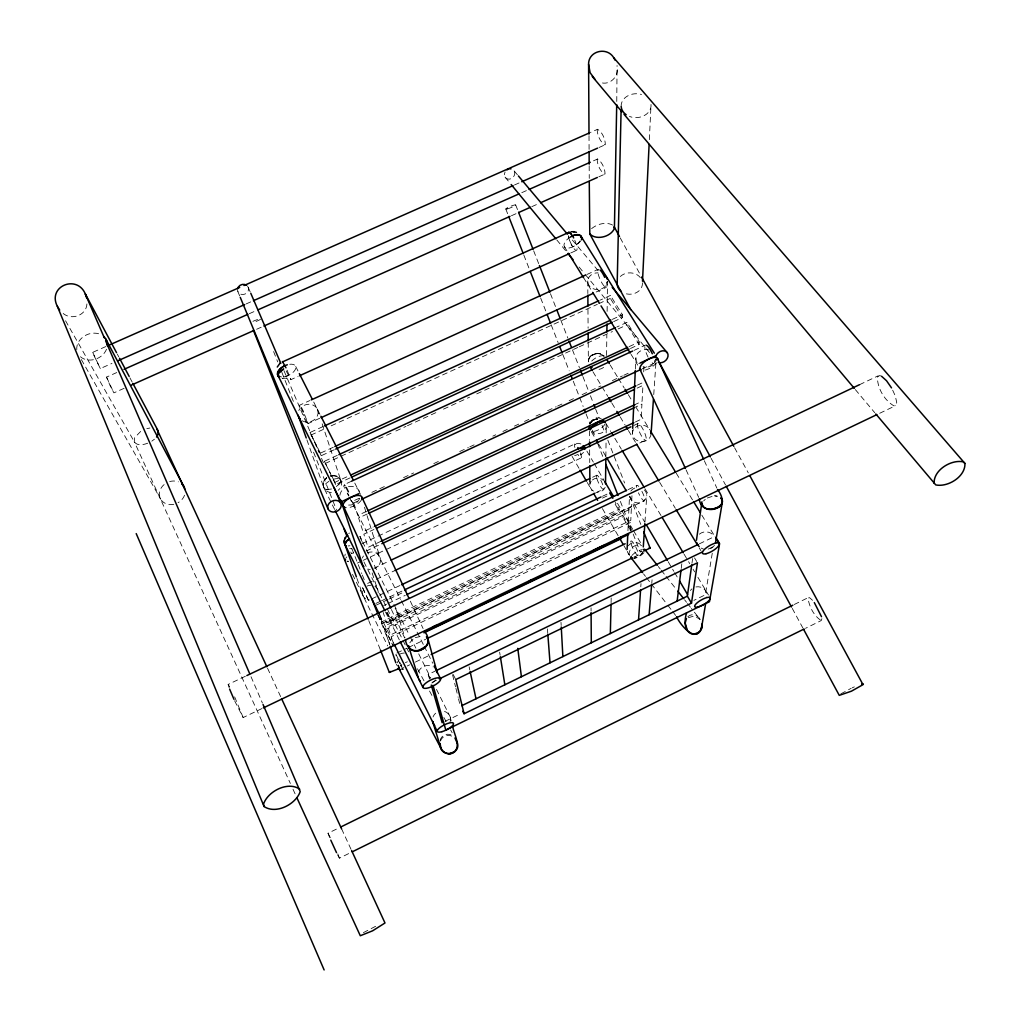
<?xml version="1.0" encoding="UTF-8"?>
<svg xmlns="http://www.w3.org/2000/svg" width="1021" height="1021" viewBox="0 0 1021 1021"><rect width="100%" height="100%" fill="white"/><g stroke="black" fill="none" stroke-linecap="round" stroke-linejoin="round"><path stroke-width="0.75" stroke-dasharray="5 3.75" d="M606.576 355.525L606.831 335.028M607.125 311.367L607.495 281.4A9.891 8.385 -2.2 0 1 597.234 289.581A9.891 8.385 -2.2 0 1 587.739 280.979A9.891 8.385 -2.2 0 1 598.012 272.811M605.861 456.783L606.078 440.868M606.18 432.917L606.257 426.548M319.688 418.278L308.112 423.575L304.424 414.245M613.659 321.615L622.338 317.633L610.341 298.4L610.392 295.452L600.233 300.097M616.761 101.462L617.067 65.535M611.081 602.632L611.196 597.987M622.338 317.633L622.44 314.736L610.392 295.452M377.77 614.961L382.007 623.525L619.109 510.959L619.173 509.147L615.204 502.37M630.442 348.493L639.108 344.485L626.881 324.908L626.983 322.342L616.85 327.001M245.397 676.247L228.142 684.44L229.597 689.073M630.736 530.614L622.708 516.894L622.772 515.286L384.675 628.438L393.059 645.885M627.941 530.729L629.485 496.448M632.471 433.108L632.612 429.981M635.368 368.989L635.853 358.039M630.276 530.894L630.684 522.407L391.196 636.683L394.425 646.408M631.961 495.721L631.45 506.39L386.627 622.899L383.156 612.396M649.343 139.673L651.028 104.691A14.958 11.946 -1.9 0 1 644.404 115.513A14.958 11.946 -1.9 0 1 629.434 116.458M639.108 344.485L639.235 341.958L626.983 322.342M643.689 371.912L644.021 365.888M644.966 522.012L646.765 495.517M653.746 394.591L656.197 358.613A10.172 8.806 0.9 0 1 643.102 366.769M640.792 586.756L641.009 583.604M821.892 618.688L821.229 620.564L805.492 628.323M651.794 582.965L652.062 579.788M681.237 568.455L681.811 563.783M691.97 563.273L692.621 558.576M712.275 553.203L705.332 594.809L693.897 600.374M86.913 303.977C86.338 315.54 71.228 320.671 62.894 313.23M617.348 69.734C617.437 78.464 608.031 85.994 599.723 82.139M344.792 556.088L345.238 554.109M351.569 481.197L344.371 484.528L344.536 485.639M589.947 423.498C591.401 419.031 596.94 416.619 601.216 418.572M351.147 500.264L353.024 503.289L351.62 498.937M440.153 740.391C441.34 734.648 448.819 732.248 453.158 736.179M440.485 741.093C442.055 735.567 449.38 733.64 453.669 737.277M881.672 376.328L879.706 375.537L877.358 377.055C877.435 388.248 884.288 400.309 894 405.899L896.438 404.507L896.706 402.338L895.251 395.803L892.214 389.218M409.804 642.771L413.02 639.108M641.52 551.736L640.141 551.863L641.686 550.893M812.525 600.297L809.551 597.655L808.032 598.064C809.091 606.512 813.916 616.046 821.229 620.564M703.648 500.941L705.243 499.358M583.553 452.405L580.604 454.894A7.721 4.76 -34.2 0 0 583.412 452.188M597.63 129.284L597.208 129.667C597.311 135.231 600.144 141.868 604.879 144.905L605.325 144.548C605.236 138.984 602.39 132.283 597.63 129.284L590.355 132.5M597.579 159.008L597.157 159.353C597.285 164.789 600.106 171.132 604.636 174.221L605.057 173.902C604.955 168.465 602.122 162.058 597.579 159.008L590.291 162.25M591.58 228.653C597.272 223.918 606.308 221.417 613.034 225.296M151.81 441.161L154.439 439.196M593.048 420.282L592.257 420.907A8.41 7.606 -16.5 0 0 590.164 423.741M140.681 431.424L134.619 437.69L134.249 441.659L290.372 783.477M687.86 616.722C692.11 612.523 699.155 615.663 700.942 620.794M593.073 420.269L595.919 419.197A8.398 7.147 11.9 0 1 597.464 419.095M688.333 617.692L694.459 615.944L700.176 619.543L691.408 608.439M840.857 693.846L851.208 688.269M363.387 932.632L378.459 924.847M592.244 355.091L591.376 355.627A9.061 7.543 10.8 0 0 588.517 360.005L588.517 359.941A9.049 7.709 4.9 0 1 592.767 354.555L592.218 354.925A9.074 7.989 -8.7 0 0 588.415 362.455M593.303 354.912L592.257 355.091M597.527 418.993A8.385 7.517 -8.4 0 0 594.962 419.542L593.035 420.448A8.385 7.3 5.9 0 0 590.1 423.536M348.684 533.46L349.552 533.051M337.721 855.113L339.431 858.151L349.437 853.211M368.492 600.412L361.868 586.131L368.492 600.412L400.283 585.365M329.604 837.424L328.022 833.238L338.028 828.337M794.274 604.483L808.568 597.464M445.028 721.375L460.765 713.73M432.138 682.334L436.439 680.267M708.166 549.145L713.896 546.388M429.522 678.991L428.207 674.46L435.38 671.001M699.334 543.848L715.108 536.255M396.914 653.019L406.958 648.207M408.4 647.518L425.617 639.274M400.679 665.322L402.44 668.283L409.625 664.837M415.368 662.08L429.739 655.176M633.786 557.198L638.099 555.13M234.626 700.776L243.151 717.546L261.835 708.612M879.706 413.275L895.519 405.72M383.705 605.568L386.576 604.202M388.018 603.513L405.273 595.332M628.145 489.608L636.772 485.511M859.542 384.675L878.239 375.792M382.007 623.525L381.484 621.942L619.173 509.147M386.525 612.447L391.196 621.202L644.532 500.635M385.147 629.829L622.708 516.894M595.958 492.735L603.526 489.148M375.881 603.424L380.182 601.395M381.612 600.718L403.129 590.546M602.479 496.283L609.652 492.888M376.43 605.032L387.942 599.582M389.384 598.906L406.652 590.738M602.416 498.133L609.614 494.738M593.967 419.976L593.533 420.18A8.385 7.517 -8.4 0 0 590.164 423.83M373.916 568.212L389.728 560.771M639.784 442.999L645.527 440.293A9.253 2.221 64.7 0 0 642.094 427.671A9.253 2.221 64.7 0 0 637.87 427.646A9.253 2.221 64.7 0 0 645.527 440.293M367.637 583.412L374.847 580.005M376.29 579.328L395.038 570.484M592.563 477.266L596.889 475.224M362.238 543.568L574.772 443.995L578.613 443.331L580.911 443.956M381.012 541.283L368.07 547.358L363.833 534.2L373.928 529.478M635.356 421.992L641.099 419.286L641.928 404.099L636.172 406.805M366.016 551.123L380.412 544.372M633.786 425.476L638.112 423.447M357.312 563.107L361.638 561.065M363.08 560.389L368.862 557.683M370.304 556.994L581 457.995M366.437 511.406L357.797 515.439L353.164 501.056L360.362 497.712M637.346 385.147L643.115 382.467M367.279 513.959L358.613 518.004L363.042 531.75L373.112 527.04M637.181 388.108L642.949 385.415L642.081 401.279L634.896 404.635M371.874 492.352L384.84 486.341M403.563 477.637L413.633 472.953M433.797 463.585L440.995 460.241M459.718 451.537L468.358 447.53M469.8 446.853L474.114 444.85M481.312 441.506L485.639 439.489M492.837 436.146L495.708 434.806M502.906 431.462L507.233 429.458M514.431 426.114L518.757 424.098M524.513 421.431L528.827 419.414M536.025 416.07L540.351 414.067M547.55 410.723L556.19 406.703M557.632 406.039L561.946 404.022M569.144 400.679L573.47 398.675M582.11 394.655L589.308 391.311M590.751 390.647L600.82 385.964M612.345 380.603L622.427 375.919M623.869 375.256L628.183 373.252M353.024 503.289L360.247 499.933M642.107 368.9L653.67 363.527M634.054 350.394L645.578 345.047M350.101 477.866L335.654 484.528L334.926 482.333L347.906 476.348M629.14 346.617L639.235 341.958M638.801 363.642L640.269 362.966M334.263 449.738L321.232 455.711L320.364 453.171L333.382 447.211M612.319 319.369L622.44 314.736M335.654 484.528L324.384 461.275L338.857 454.639M325.137 463.521L339.572 456.898M341.014 456.234L361.23 446.943M362.672 446.279L394.438 431.692M395.88 431.028L405.988 426.382M407.43 425.719L436.312 412.458M443.522 409.14L469.52 397.207M476.73 393.889L504.17 381.28M509.938 378.638L577.797 347.459M579.239 346.795L612.447 331.544M618.228 328.89L626.881 324.908M596.175 291.993L606.308 287.36M321.232 455.711L310.027 432.496L323.083 426.548M310.907 435.086L323.925 429.139M331.161 425.834L597.323 304.335M598.765 303.684L610.341 298.4M299.932 406.537L299.625 405.197L309.771 400.589M586.781 274.547L598.383 269.276A9.878 2.527 66.2 0 0 602.326 283.672A9.878 2.527 66.2 0 0 606.372 282.038M286.212 370.993L290.845 379.672L298.106 376.379M570.752 252.978L576.559 250.362M852.254 687.809L854.322 686.878M124.103 388.325L113.905 392.868L110.128 385.708L106.529 377.094L116.726 372.563M249.328 313.677L256.603 310.448M521.808 192.663L527.627 190.072M256.603 329.285L262.435 326.682M511.444 215.737L517.264 213.147M531.826 206.663L539.101 203.409M598.804 176.812L604.636 174.221M105.814 346.566L92.72 352.347L93.141 353.738L100.3 368.568L111.965 363.399M246.138 303.926L251.97 301.335M514.469 184.98L520.302 182.402M599.046 147.496L604.879 144.905M593.737 354.389L595.332 353.802A9.087 8.066 -16.4 0 1 601.395 354.045L601.395 354.045A9.061 7.977 -8.7 0 0 593.699 354.134L594.299 353.968A9.049 7.709 4.9 0 1 604.164 356.24A9.074 7.874 -1.6 0 0 594.311 354.223A9.074 7.874 -1.6 0 0 588.377 361.319L588.224 342.405M707.311 498.006L712.326 496.346M415.253 637.666L422.681 635.955M593.992 419.963L594.401 419.797A8.385 7.3 5.9 0 1 597.476 419.235M147.713 443.191C143.565 444.811 137.005 446.241 134.249 441.659L65.191 320.122M146.82 428.654L149.934 428.003M596.558 417.997L595.817 418.151M282.268 378.472L286.888 378.127A9.955 7.198 -27.3 0 1 282.128 378.204M714.93 496.168L717.367 496.423M714.483 495.568L717.023 495.925M106.529 377.094L113.905 392.868M92.72 352.347L100.3 368.568M308.112 423.575L303.314 414.539M361.102 539.279A8.564 7.747 -18.9 0 0 360.477 537.365L359.915 536.599L409.472 635.381M328.022 833.238L330.944 838.777M344.371 484.528L345.366 485.945M855.33 389.575L874.78 412.726M517.379 174.744L513.295 169.894A5.526 4.811 -44.6 0 1 513.525 176.773A5.526 4.811 -44.6 0 1 506.569 178.56A5.526 4.811 -44.6 0 1 505.114 172M572.36 240.05L598.944 271.612M505.076 177.131L510.155 183.295M556.79 239.935L566.936 252.251M579.098 267.03L584.165 273.181M585.186 274.407L650.071 353.228M228.142 684.44L229.661 686.801M658.29 566.515L660.23 568.978M661.212 570.216L665.105 575.142M666.075 576.38L676.795 589.947M684.581 599.812L686.533 602.275M687.503 603.513L690.426 607.214M643.536 573.866L645.476 576.393M646.446 577.644L650.351 582.685M651.321 583.948L666.904 604.113M667.874 605.376L671.78 610.418M672.75 611.681L675.672 615.459M564.307 246.597L567.65 251.983M583.502 277.572L591.848 291.049M631.055 354.351L637.729 365.135M610.15 364.944L617.59 377.119M618.407 378.472L624.188 387.942M628.323 394.706L631.629 400.117M635.751 406.881L649.79 429.879M676.221 473.17L692.736 500.239M701.81 515.12L715.032 536.765M592.971 371.784L601.203 385.44M602.033 386.806L607.801 396.365M611.911 403.193L616.033 410.008M620.155 416.836L625.094 425.03M628.387 430.492L635.802 442.782M659.694 482.371L675.34 508.305M699.219 547.894L700.865 550.625M694.522 557.887L696.73 561.55M605.861 423.281L610.749 431.462M614.833 438.277L621.342 449.176M644.966 488.714L661.263 515.988M684.07 554.161L689.775 563.707M693.029 569.156L694.663 571.888M697.917 577.337L708.51 595.064M591.478 432.011L594.707 437.473M598.74 444.288L606.015 456.578M629.421 496.18L644.762 522.127M668.168 561.716L673.822 571.275M674.626 572.641L677.855 578.103M586.896 451.116L593.341 462.105M594.145 463.47L603.794 479.947M617.475 503.289L632.765 529.376M633.569 530.754L641.622 544.487M622.772 515.286L630.812 529.031M615.153 504.195L619.109 510.959M572.092 456.374L579.264 468.741M587.254 482.486L592.04 490.744M602.416 508.611L618.369 536.114M623.959 545.737L629.549 555.36M81.335 359.532L160.718 499.218M395.944 654.257L401.993 666.917M620.232 237.906L640.818 275.67M734.571 447.709L748.291 472.889M417.449 668.781L424.238 681.288M429.522 691.026L432.547 696.59M443.854 717.457L446.126 721.63M450.644 729.977L452.163 732.759M711.114 458.314L725.523 484.962M792.258 608.388L802.863 628.017M117.287 354.07L118.781 356.865M129.909 377.808L132.143 381.994M453.145 674.396L455.762 679.565M295.72 366.488L298.591 372.18M313.715 402.019L320.198 414.807M354.759 483.022L360.528 494.394M350.79 552.067L351.581 553.624M331.008 476.054A9.253 8.232 -18.2 0 1 340.784 480.317L344.345 487.387M347.204 493.066L348.62 495.9M349.335 497.316L400.666 599.429M401.381 600.846L423.485 644.813M424.2 646.229L432.751 663.242M310.027 432.496L320.364 453.171M324.384 461.275L334.926 482.333M410.187 636.798L415.866 648.169M418.712 653.848L430.785 677.995M436.465 689.366L452.086 720.609M428.207 674.46L430.173 678.391M363.948 561.933L386.64 607.584M387.342 609.001L402.236 638.955M402.95 640.384L408.63 651.794M334.607 509.415L324.002 488.064L306.759 439.451M385.466 611.924L399.594 640.397M379.493 614.463L393.57 642.975M377.949 614.795L381.484 621.942M384.675 628.438L393.276 645.859M352.513 574.364L387.699 645.91M399.836 663.65L395.944 655.099M347.855 493.564L348.991 495.989M387.393 612.243L391.196 621.202M410.34 601.178L423.09 628.566M391.413 609.55L404.814 638.265M267.553 668.245L280.903 697.19M341.614 828.899L351.632 850.608M234.651 696.871L243.151 717.546M686.061 469.851L698.683 497.355M704.324 460.739L716.87 488.102M293.014 789.271L296.32 796.52M287.105 370.176L290.845 379.672M251.026 676.732L262.41 703.035M248.269 287.399L250.145 291.776M283.953 370.661L300.225 408.642M300.85 410.097L319.011 452.469M321.513 458.301L323.402 462.692M237.829 291.496L239.667 295.899M337.798 853.862L339.431 858.151M273.602 351.569L277.725 361.932M281.834 372.295L294.176 403.372M313.575 452.214L336.496 509.938M351.786 548.417L361.779 573.585M362.366 575.065L365.301 582.468M378.242 615.025L389.996 644.621M368.747 620.577L380.514 650.198M515.682 204.927L518.004 210.837M533.651 250.783L538.858 264.094M550.447 293.678L556.241 308.47M560.874 320.3L567.829 338.053M572.462 349.884L579.418 367.637M582.889 376.519L588.109 389.831M590.432 395.74L593.329 403.142M595.639 409.064L599.123 417.934M602.02 425.336L604.917 432.725M607.814 440.128L624.61 483.022M629.829 496.334L640.831 524.437M505.803 209.05L508.126 214.984M523.824 255.059L529.644 269.901M540.696 298.094L546.516 312.937M551.161 324.806L558.142 342.622M562.801 354.491L569.195 370.814M573.266 381.203L583.144 406.435M586.054 413.85L590.125 424.238M592.461 430.173L595.358 437.601M597.693 443.535L603.5 458.378M620.372 501.413L632.586 532.579M633.173 534.06L640.141 551.863M356.929 578.397L363.157 596.022A7.938 7.3 -19.7 0 0 369.551 600.016M380.565 617.616L389.716 644.698M359.979 536.523A8.551 7.76 -27.6 0 1 360.464 537.365L361.932 541.806M372.155 572.934L378.102 591.044A7.938 7.3 -19.7 0 1 378.166 592.971M317.289 408.987L319.241 414.934M322.177 423.843L341.461 482.333M364.471 507.258L380.425 558.781M397.016 612.128L404.992 637.908M450.338 717.852L451.142 720.775M452.571 674.817L455.545 686.839M455.915 688.345L458.148 697.356M458.518 698.862L459.629 703.367M469.124 666.828L469.775 669.878M333.267 479.321A9.253 4.161 -26.3 0 1 340.784 480.304L339.853 483.507L335.858 486.991L340.312 482.805L340.784 480.304A9.24 8.168 -10.3 0 0 330.332 475.977L330.855 475.952A9.253 8.245 -34.6 0 1 336.815 476.309L336.79 476.271A9.253 8.257 -26.4 0 0 330.778 475.76M499.626 652.113L500.124 655.214M547.422 628.898L547.779 633.531M561.001 622.351L561.18 625.465M589.5 430.785L589.564 440.319M589.64 449.865L589.73 462.59M589.87 481.67L589.896 484.847M587.739 280.954L587.841 293.55M587.956 309.312L588.109 328.226M589.015 135.665L589.091 149.908M589.181 165.747L589.257 178.407M591.057 607.84L591.082 611.017M247.605 286.25A5.603 5.028 -19.3 0 1 244.925 294.086A5.603 5.028 -19.3 0 1 237.523 290.219M260.521 319.254A5.462 0.664 -21 0 1 253.08 322.496M252.94 321.334A5.462 0.664 -21 0 1 259.13 319.088M656.158 360.604A6.828 5.373 -39.5 0 1 655.622 359.29M444.518 711.395A9.023 8.653 -20.2 0 1 449.98 722.345M433.057 716.959A9.023 8.653 -20.2 0 1 435.699 713.207M360.477 537.365A8.564 3.561 -26.4 0 1 360.502 538.361M349.871 545.725A8.564 3.561 -26.4 0 1 348.084 545.929M351.849 548.839A8.564 7.747 -18.9 0 1 349.693 548.481M690.464 590.534A8.934 8.194 10.8 0 1 691.906 588.9M695.926 586.947A8.934 8.194 10.8 0 1 706.685 597.464M643.128 551.404A7.951 5.628 -37.3 0 1 634.092 558.066M629.255 554.875A7.951 5.628 -37.3 0 1 633.007 546.899A7.951 5.628 -37.3 0 1 641.635 545.75M643.97 552.68A7.977 2.655 -29.8 0 1 634.322 558.41M631.961 555.424A7.977 2.655 -29.8 0 1 641.686 549.655M348.455 561.461A7.76 2.208 -25.9 0 1 347.204 561.537M403.372 669.329A8.13 2.757 -26.7 0 1 401.725 669.636M400.474 665.896A8.13 2.757 -26.7 0 1 401.866 664.748M405.414 662.616A8.13 2.757 -26.7 0 1 407.353 661.799M348.327 561.205A7.862 3.203 -26.3 0 1 346.974 561.116M345.877 558.079A7.862 3.203 -26.3 0 1 346.783 556.917M351.518 553.65A7.862 3.203 -26.3 0 1 353.406 552.884M606.053 424.621A8.41 7.441 -0.9 0 1 601.765 432.866A8.41 7.441 -0.9 0 1 591.67 431.347M589.844 424.098A8.41 7.441 -0.9 0 1 596.009 419.044M605.032 423.919A8.41 3.408 -30.7 0 1 598.817 429.637A8.41 3.408 -30.7 0 1 591.414 431.219M605.147 487.221A7.811 7.032 -0.1 0 1 597.374 492.173M593.507 491.088A7.811 7.032 -0.1 0 1 591.095 481.389M592.397 479.985A7.811 7.032 -0.1 0 1 603.424 480.368M363.157 596.022A7.938 7.3 -19.7 0 1 363.948 588.658M367.101 586.092A7.938 7.3 -19.7 0 1 371.108 585.275M374.911 586.424A7.938 7.3 -19.7 0 1 377.502 589.232M395.14 608.376A8.742 8.104 -19.3 0 1 392.077 621.151A8.742 8.104 -19.3 0 1 379.901 615.612M397.45 665.909A8.104 7.619 -20.5 0 1 396.327 664.25M400.27 653.938A8.104 7.619 -20.5 0 1 404.367 653.095M641.915 491.331A8.551 1.902 64.3 0 1 644.34 500.788A8.551 1.902 64.3 0 1 638.431 492.786M636.67 487.4A8.551 1.902 64.3 0 1 638.789 486.481M580.349 452.877A7.696 1.532 64.8 0 1 581.191 457.944A7.696 1.532 64.8 0 1 577.963 454.434A7.721 3.089 -30.2 0 1 573.1 455.698M574.861 447.466A7.696 1.532 64.8 0 1 576.035 444.952M644.404 489.965A8.602 7.747 2.9 0 1 642.235 502.09A8.602 7.747 2.9 0 1 629.778 496.908M630.85 491.075A8.602 7.747 2.9 0 1 638.406 487.476M642.732 551.94A7.989 7.3 4.1 0 1 634.832 557.058M629.255 554.684A7.989 7.3 4.1 0 1 627.315 551.327M628.298 545.827A7.989 7.3 4.1 0 1 642.107 546.375M403.18 668.959A8.117 5.845 -28.8 0 1 401.317 668.832M397.399 662.871A8.117 5.845 -28.8 0 1 399.237 659.604M714.432 545.354A9.687 8.755 8.9 0 1 708.497 549.234M703.482 549.03A9.687 8.755 8.9 0 1 701.159 548.06M699.372 534.174A9.687 8.755 8.9 0 1 714.534 536.574M591.733 361.026A9.1 3.969 -31.5 0 1 604.406 356.099M435.635 679.858A9.802 9.266 -18.6 0 1 429.343 683.93M418.457 671.92A9.802 9.266 -18.6 0 1 433.172 666.968M568.314 235.94A9.789 2.45 66.7 0 0 572.692 246.891A9.853 3.803 -30.5 0 0 578.92 242.858A9.687 3.739 -30.5 0 0 580.4 241.313M656.541 362.761A10.236 4.275 -32 0 1 644.238 370.253M580.158 240.765A9.814 4.888 -33 0 1 565.825 247.809A9.814 4.888 -33 0 1 570.254 237.089M326.682 477.649A9.24 8.168 -10.3 0 0 323.351 482.474L323.363 482.525A9.266 8.104 -2.9 0 1 326.72 477.866A9.253 8.257 -26.4 0 0 324.014 488.051L326.58 489.659L331.544 488.982L325.827 489.506L324.002 488.064A9.253 4.161 -26.3 0 1 328.902 481.338M340.784 480.317A9.253 8.232 -18.2 0 1 338.142 490.322M331.391 492.53A9.253 8.232 -18.2 0 1 323.606 487.068A9.253 8.232 -18.2 0 1 326.682 478.058M603.59 367.343A9.074 7.874 -1.6 0 1 597.068 369.474M654.397 360.49A10.095 2.667 65.4 0 1 650.581 361.153M648.093 357.159A10.095 2.667 65.4 0 1 644.8 346.566M304.156 405.311A10.108 8.806 -17.6 0 1 316.472 407.711A10.108 8.806 -17.6 0 1 314.966 419.184A10.108 8.806 -17.6 0 1 302.127 420.754M298.821 410.557A10.108 8.806 -17.6 0 1 300.097 408.438M651.092 433.721A9.317 8.245 1.8 0 1 639.108 441.302A9.317 8.245 1.8 0 1 633.862 429.037M635.394 427.391A9.317 8.245 1.8 0 1 648.539 427.812M637.066 362.481A10.172 8.806 0.9 0 1 638.138 352.768A10.172 8.806 0.9 0 1 648.922 349.922M574.759 240.241A9.789 2.412 66.6 0 1 575.461 250.119A9.789 2.412 66.6 0 1 568.352 235.915M289.722 364.267A9.968 5.169 -26.2 0 1 294.265 371.121A9.968 5.169 -26.2 0 1 279.677 376.57M288.356 375.46A10.006 4.007 -25.7 0 1 281.63 377.234M367.279 552.935A9.483 8.653 -18.3 0 1 379.723 556.662A9.483 8.653 -18.3 0 1 375.026 568.442M370.215 569.424A9.483 8.653 -18.3 0 1 367.815 569.016M362.353 558.04A9.483 8.653 -18.3 0 1 363.514 555.986M359.698 498.478A10.376 9.278 -17.5 0 1 346.4 504.668M339.878 495.3A10.376 9.278 -17.5 0 1 345.928 487.4M348.493 486.558A10.376 9.278 -17.5 0 1 359.481 491.331M361.383 499.996A10.389 4.531 -26.6 0 1 345.136 507.552M184.533 495.211A13.222 11.461 -25.8 0 1 178.075 502.702M173.774 504.31A13.222 11.461 -25.8 0 1 159.914 497.431A13.222 11.461 -25.8 0 1 166.5 482.895M169.677 481.58A13.222 11.461 -25.8 0 1 178.381 481.835M106.516 349.22A15.736 12.979 -23.8 0 1 94.838 359.366A15.736 12.979 -23.8 0 1 80.353 356.674M76.792 349.705A15.736 12.979 -23.8 0 1 84.309 336.075A15.736 12.979 -23.8 0 1 100.722 334.531M642.426 282.804A12.66 10.695 -0.8 0 1 636.798 292.44A12.66 10.695 -0.8 0 1 624.137 293.142M620.321 276.5A12.66 10.695 -0.8 0 1 640.32 277.572M621.176 106.567A14.958 11.946 -1.9 0 1 641.52 94.468M631.348 508.573L630.787 520.314L390.596 634.883L387.253 624.775L631.348 508.573M507.616 208.82A5.36 0.689 -22.3 0 0 515.656 205.132A5.36 0.689 -22.3 0 0 508.956 207.008A5.36 0.689 -22.3 0 0 507.616 208.82M596.864 478.543A7.785 1.583 64.6 0 0 603.156 489.327A7.785 1.583 64.6 0 0 600.067 478.964A7.785 1.583 64.6 0 0 596.864 478.543M631.144 543.989A7.951 1.621 64 0 0 637.678 555.22A7.951 1.621 64 0 0 634.692 544.972A7.951 1.621 64 0 0 631.144 543.989"/><path stroke-width="1.5" d="M606.87 331.876L606.972 323.989M605.517 483.826L605.849 458.365M426.37 636.874C430.913 640.869 426.433 647.365 422.094 649.369C414.488 654.359 406.23 648.309 405.49 639.708M589.27 181.572L589.793 233.898C596.264 240.701 611.005 236.834 614.412 228.372L616.71 104.64M621.1 109.745L617.169 284.234A12.66 10.695 -0.8 0 0 621.393 291.585M610.341 633.556L611.043 604.177M627.111 549.426L627.8 533.843M632.688 428.412L635.292 370.546M642.503 281.222L649.114 144.446M643.281 546.95L644.864 523.569M653.427 399.288L651.092 433.721A9.317 8.245 1.8 0 0 650.836 431.577M638.546 619.862L640.575 589.908M581.383 239.846A9.687 3.739 -30.5 0 0 581.83 238.557L581.817 238.365A9.7 5.82 -35.8 0 0 578.83 235.009A9.865 5.922 -35.8 0 0 572.5 235.889L571.339 234.217A9.789 2.412 66.6 0 0 568.276 233.069A9.789 2.45 66.7 0 1 571.339 234.217M649.114 614.719L651.653 584.561M677.14 601.114L681.033 570.012M462.845 711.28L464.083 713.743L691.498 603.143L687.363 596.149L691.74 564.83M696.45 540.249L701.938 501.796M702.014 623.959C703.137 629.306 698.658 634.947 693.068 634.296C683.457 632.178 684.351 619.862 686.623 612.689M691.498 603.143L697.458 562.775L455.762 679.565L464.083 713.743M715.415 543.274L722.523 501.069L720.954 497.891M685.117 623.257L686.444 618.547M676.642 616.722C680.318 625.414 697.751 645.617 701.848 625.847M701.453 628.323L705.639 603.641M589.002 134.083L588.594 64.425C588.185 50.833 607.074 46.366 613.723 57.738L964.934 463.445C965.534 476.603 947.999 487.438 935.785 484.924L875.801 413.939M605.236 422.324C600.412 418.789 592.091 424.672 590.419 429.764A8.41 7.441 -0.9 0 1 589.462 426.012L589.487 429.19M398.228 665.347L399.339 668.5L389.346 672.418L380.514 650.198M389.346 672.418L390.558 671.461M277.265 367.05L280.252 362.863M722.255 502.855C717.214 512.772 700.023 511.776 699.347 498.797M351.632 850.608L384.994 922.984L372.665 930.782L360.298 935.747L296.983 797.963M156.507 437.026L157.859 434.818L158.14 430.875L132.883 383.398M749.81 475.684L863.013 684.657L851.412 691.191L839.262 695.352L803.629 629.421M590.968 428.016L597.872 422.4L601.599 421.175L605.057 421.915M399.032 668.832L440.957 748.214C442.897 752.477 448.245 755.514 452.711 753.128C462.296 747.474 453.886 734.265 452.724 726.633M643.728 531.839L650.109 548.111L643.74 551.046M424.442 631.437C429.803 637.104 429.535 646.178 422.081 649.369C417.563 651.36 409.932 651.704 408.477 645.757L418.01 676.744M701.644 503.57C703.814 511.712 715.9 509.798 720.686 505.191M418.993 650.275L425.515 646.676M390.749 608.108L341.346 501.745M352.296 851.795L804.063 629.025M340.886 826.933L792.845 605.185M461.798 705.677L687.363 596.149M439.298 678.888L702.448 551.914M656.133 355.602L640.269 362.966M436.809 670.312L697.892 544.55M427.059 638.584L625.158 543.759M431.181 654.487L632.356 557.887M263.278 707.923L876.835 414.641M433.376 626.728L436.235 625.363M529.325 580.962L532.183 579.596M550.804 570.713L556.534 567.982M572.283 560.465L582.302 555.679M593.763 550.217L603.781 545.431M615.242 539.969L622.402 536.561M424.608 631.986L628.694 534.404M423.906 632.816L620.832 538.846M406.703 594.643L626.703 490.284M246.84 675.57L859.542 384.675M401.598 584.739L594.886 493.245M404.558 589.857L601.05 496.959M391.158 560.095L636.9 444.352M395.038 570.484L589.679 478.619M381.012 541.283L633.913 422.668M381.854 543.695L630.914 426.816M359.022 493.551L341.154 501.834M367.879 510.742L635.917 385.823M368.721 513.295L634.296 389.448M374.554 526.364L634.896 404.635M376.8 528.138L634.73 407.468M361.702 499.256L640.652 369.576M351.569 481.197L632.612 351.058M350.79 475.02L627.698 347.28M351.543 477.19L628.987 349.156M334.824 446.547L610.877 320.032M335.705 449.074L612.204 322.279M338.857 454.639L615.408 327.664M321.143 417.627L593.29 293.308M324.538 425.885L598.791 300.748M311.226 399.926L585.327 275.211M299.549 375.728L569.31 253.642M282.485 361.919L568.684 232.443M124.013 369.334L247.861 314.328M258.071 309.797L518.885 193.952M529.095 189.434L590.291 162.25M131.377 385.083L253.693 330.574M263.89 326.044L509.977 216.388M518.719 212.496L530.371 207.301M540.556 202.758L597.349 177.463M117.798 360.809L244.683 304.577M253.425 300.697L513.014 185.631M521.757 181.751L597.591 148.134M110.179 344.639L239.68 287.424M244.045 285.497L588.9 133.138M449.176 753.957L454.868 751.584M693.872 634.296L699.359 632.012M397.654 668.564L399.402 668.308M648.705 548.239L650.109 548.111M583.476 447.721L580.502 448.487A7.721 1.2 -27 0 1 584.727 447.785A7.721 4.76 -34.2 0 1 584.752 449.163M861.686 684.134L863.383 684.096M714.521 508.611C725.472 506.99 722.983 496.232 717.533 489.544M573.521 231.716L576.431 232.329M571.045 231.754L574.134 231.703M584.484 447.76L585.186 448.513A7.619 3.905 -32.1 0 0 582.825 446.496M282.46 361.485L285.995 367.815M881.672 376.328L886.534 380.744L891.512 387.878M964.934 463.445L963.352 461.875C951.151 459.182 933.322 470.196 934.151 483.392M116.547 352.679L85.356 294.035C77.034 273.973 47.106 286.301 57.342 306.313L264.094 806.526C275.887 814.592 295.835 804.369 300.225 791.594L263.048 704.49M299.715 789.207C288.024 780.912 267.744 791.288 263.52 804.152L264.094 806.526M588.594 64.425L590.125 72.721L595.103 79.51M592.244 76.435L621.929 111.774M623.984 114.212L854.309 388.35M518.4 175.957L567.434 234.192M612.23 287.399L667.428 352.96M511.164 184.52L555.781 238.697M567.944 253.476L573.011 259.64M644.647 549.247L657.307 565.277M677.765 591.172L683.611 598.574M630.863 557.479L642.554 572.602M721.107 498.222L722.153 499.626M157.043 429.394L266.889 666.79M814.311 602.581L821.509 616.71M278.937 376.953L278.044 375.588A9.84 6.152 -26.7 0 1 279.141 370.278A10.006 6.266 -26.7 0 1 284.936 365.658M580.962 236.208L654.321 353.151M57.342 306.313L59.716 310.116M568.48 253.336L583.502 277.572M592.678 292.389L599.353 303.173M601.024 305.866L630.225 353.011M715.861 537.48L719.614 543.631L709.455 601.714L445.807 730.092L432.993 685.321M606.844 359.532L609.333 363.591M625.018 389.295L627.494 393.353M650.619 431.232L675.392 471.817M693.553 501.592L700.164 512.414M715.849 538.118L719.154 543.529M590.495 367.688L592.142 370.419M608.618 397.731L611.094 401.827M616.863 411.374L619.326 415.47M625.911 426.395L627.57 429.126M636.619 444.148L658.864 481.006M676.157 509.67L697.573 545.163M454.932 738.004L457.089 742.739M611.566 432.815L613.2 435.546M622.159 450.542L644.149 487.349M662.08 517.353L683.253 552.795M596.328 440.204L597.936 442.923M606.819 457.944L626.192 490.718M646.37 524.858L667.364 560.35M679.463 580.834L687.541 594.49M604.598 481.325L613.455 496.423M609.652 492.888L612.83 498.299M580.068 470.119L586.45 481.121M593.635 493.488L597.63 500.367M619.964 538.858L623.155 544.359M613.723 57.738L615.14 60.213M581.243 237.536L581.817 238.557M687.363 630.582L685.385 623.754M619.479 236.502L614.144 226.713L614.412 228.372M641.584 277.061L733.805 446.317M589.793 233.898L630.748 309.644M659.553 362.94L710.361 456.91M726.288 486.366L791.492 606.985M119.521 358.256L129.169 376.417M105.878 339.112L183.78 486.328M346.234 487.502L348.403 491.816M301.246 407.762L303.301 411.859M299.319 373.597L312.273 399.173M320.913 416.223L353.317 480.176M434.18 666.088L440.6 678.85A9.84 3.203 -26.9 0 1 428.054 687.95A9.84 3.203 -26.9 0 1 426.587 682.5A9.84 3.203 -26.9 0 1 440.6 678.85M278.733 376.596A9.84 3.944 -25.7 0 1 278.108 375.766L278.707 373.303L283.659 368.977A9.968 2.769 -25.2 0 0 277.584 374.681L343.145 505.969M335.309 510.845L384.764 610.494M400.296 641.826L422.911 687.375M379.493 614.463L344.983 544.614L345.864 541.794L349.59 538.629L346.413 541.143L344.983 544.614L356.406 576.929M394.285 644.404L437.243 731.368M336.522 852.663L330.778 840.143M361.983 497.431L408.987 598.306M281.566 698.632L341.614 828.899M639.58 368.543L685.397 468.409M657.447 358.473L703.66 459.297M233.988 699.334L229.597 689.073M104.333 337.849L85.356 294.035L86.772 298.247M105.597 340.772L249.762 673.822M136.214 533.613L324.129 969.95M250.77 293.231L280.826 363.361M334.033 487.528L340.925 503.595A6.981 5.654 -22.6 0 1 333.037 512.057A6.981 5.654 -22.6 0 1 329.413 502.97A6.981 5.654 -22.6 0 1 340.925 503.595M240.267 297.366L327.996 508.841M344.141 529.184L346.489 535.093M371.772 598.74L377.655 613.544M253.399 330.294L368.16 619.096M518.579 212.317L533.064 249.303M539.445 265.575L549.872 292.197M556.828 309.95L560.299 318.82M568.991 341.014L571.301 346.936M580.579 370.597L582.315 375.039M593.903 404.622L595.064 407.583M508.7 216.478L523.25 253.578M530.231 271.382L540.109 296.613M547.09 314.417L550.587 323.325M559.891 347.063L562.214 353.011M570.93 375.269L572.105 378.229M584.318 409.395L585.48 412.369M605.836 464.313L618.05 495.479M298.923 417.359L306.236 437.983M390.226 646.204L395.816 662.744M340.695 500.048L362.57 564.702A9.483 8.653 -18.3 0 0 363.859 566.578M408.949 646.638L409.51 648.322M440.957 748.214L440.051 743.441M456.681 741.106C462.972 753.689 441.506 759.152 440.038 745.509L432.674 721.451A9.023 8.653 -20.2 0 0 434.652 725.472M431.258 685.027L442.17 722.766M428.284 640.078L437.218 672.826A9.802 9.266 -18.6 0 0 436.439 670.529M470.107 671.397L476.003 698.785M702.32 504.4L702.665 506.033M500.379 656.771L504.846 684.785M517.775 648.373L521.412 676.732M547.894 635.075L550.025 662.833M561.256 627.022L562.877 656.605M589.576 441.914L589.615 446.688M589.755 465.767L589.87 481.67M587.854 295.133L587.93 306.16M588.147 332.961L588.211 340.835M589.104 151.491L589.168 164.164M591.095 612.6L591.299 642.796M237.587 288.892A5.603 5.028 -19.3 0 1 246.623 285.331M655.839 356.214A6.828 5.373 -39.5 0 1 664.314 350.867A6.828 5.373 -39.5 0 1 667.3 358.358A6.828 5.373 -39.5 0 1 658.303 362.404M507.029 169.882A5.526 4.811 -44.6 0 1 508.292 169.205M509.632 168.861A5.526 4.811 -44.6 0 1 510.972 168.861M345.557 545.367A8.564 3.561 -26.4 0 1 344.983 544.614A8.551 7.696 -10.4 0 1 344.575 539.394M344.932 538.475A8.551 7.696 -10.4 0 1 345.698 537.174M346.706 536.012A8.551 7.696 -10.4 0 0 346.336 536.382A8.564 7.747 -36.3 0 1 346.757 536.012M347.497 535.336A8.551 7.696 -10.4 0 0 347.089 535.668A8.564 7.747 -36.3 0 1 347.523 535.259M346.132 546.286A8.564 7.747 -18.9 0 1 344.294 540.645M400.385 669.648A8.13 2.757 -26.7 0 1 398.981 668.002M345.468 560.044A7.862 3.203 -26.3 0 1 345.43 559.151M590.189 429.343A8.385 7.3 5.9 0 1 589.462 426.191M602.926 420.358A8.398 7.53 -8.4 0 1 604.738 422.005M577.809 447.543A7.696 1.532 64.8 0 1 578.728 449.24M632.892 558.615A7.977 2.655 -29.8 0 1 631.22 556.509M643.115 549.451A7.977 2.655 -29.8 0 1 644.187 549.566M582.685 446.279A7.721 3.089 -30.2 0 1 584.51 448.793M699.181 546.58A9.687 8.755 8.9 0 1 696.743 542.534M420.154 681.045A9.802 9.266 -18.6 0 1 418.789 679.042M345.136 507.552A10.389 4.531 -26.6 0 1 349.922 497.84A10.389 4.531 -26.6 0 1 361.996 498.503M572.5 235.889A9.789 2.412 66.6 0 1 573.662 237.944M641.06 369.959A10.236 4.275 -32 0 1 646.931 360.056A10.236 4.275 -32 0 1 657.907 359.686M570.254 237.089A9.814 4.888 -33 0 1 581.281 237.497M600.08 269.978A9.878 2.527 66.2 0 1 604.7 277.355M646.408 345.213A10.095 2.667 65.4 0 1 652.33 353.776M300.263 419.261A10.108 8.806 -17.6 0 1 298.209 415.177M604.866 275.415A9.891 8.385 -2.2 0 1 607.253 279.231M279.677 376.57A9.968 5.169 -26.2 0 1 278.401 370.84A9.968 5.169 -26.2 0 1 287.348 364.765M278.593 376.277A9.955 7.198 -27.3 0 1 277.584 374.681M181.891 483.992A13.222 11.461 -25.8 0 1 184.903 489.11M103.695 336.471A15.736 12.979 -23.8 0 1 107.333 345.711M626.192 114.748A14.958 11.946 -1.9 0 1 621.176 106.567M591.759 367.369L590.483 367.037L591.759 367.369M441.914 731.687A9.061 2.706 -27 0 0 453.503 723.455A9.061 2.706 -27 0 0 440.676 727.054A9.061 2.706 -27 0 0 441.914 731.687M698.07 606.959A8.895 2.591 -29.9 0 0 710.259 598.497A8.895 2.591 -29.9 0 0 699.053 601.356A8.895 2.591 -29.9 0 0 698.07 606.959M345.519 537.735A8.564 7.747 -36.3 0 0 345.072 538.68A8.538 7.747 -27.6 0 1 345.57 537.825M706.034 553.739A9.661 3.037 -30.5 0 0 719.269 544.372A9.661 3.037 -30.5 0 0 707.183 547.167A9.661 3.037 -30.5 0 0 706.034 553.739"/></g></svg>
